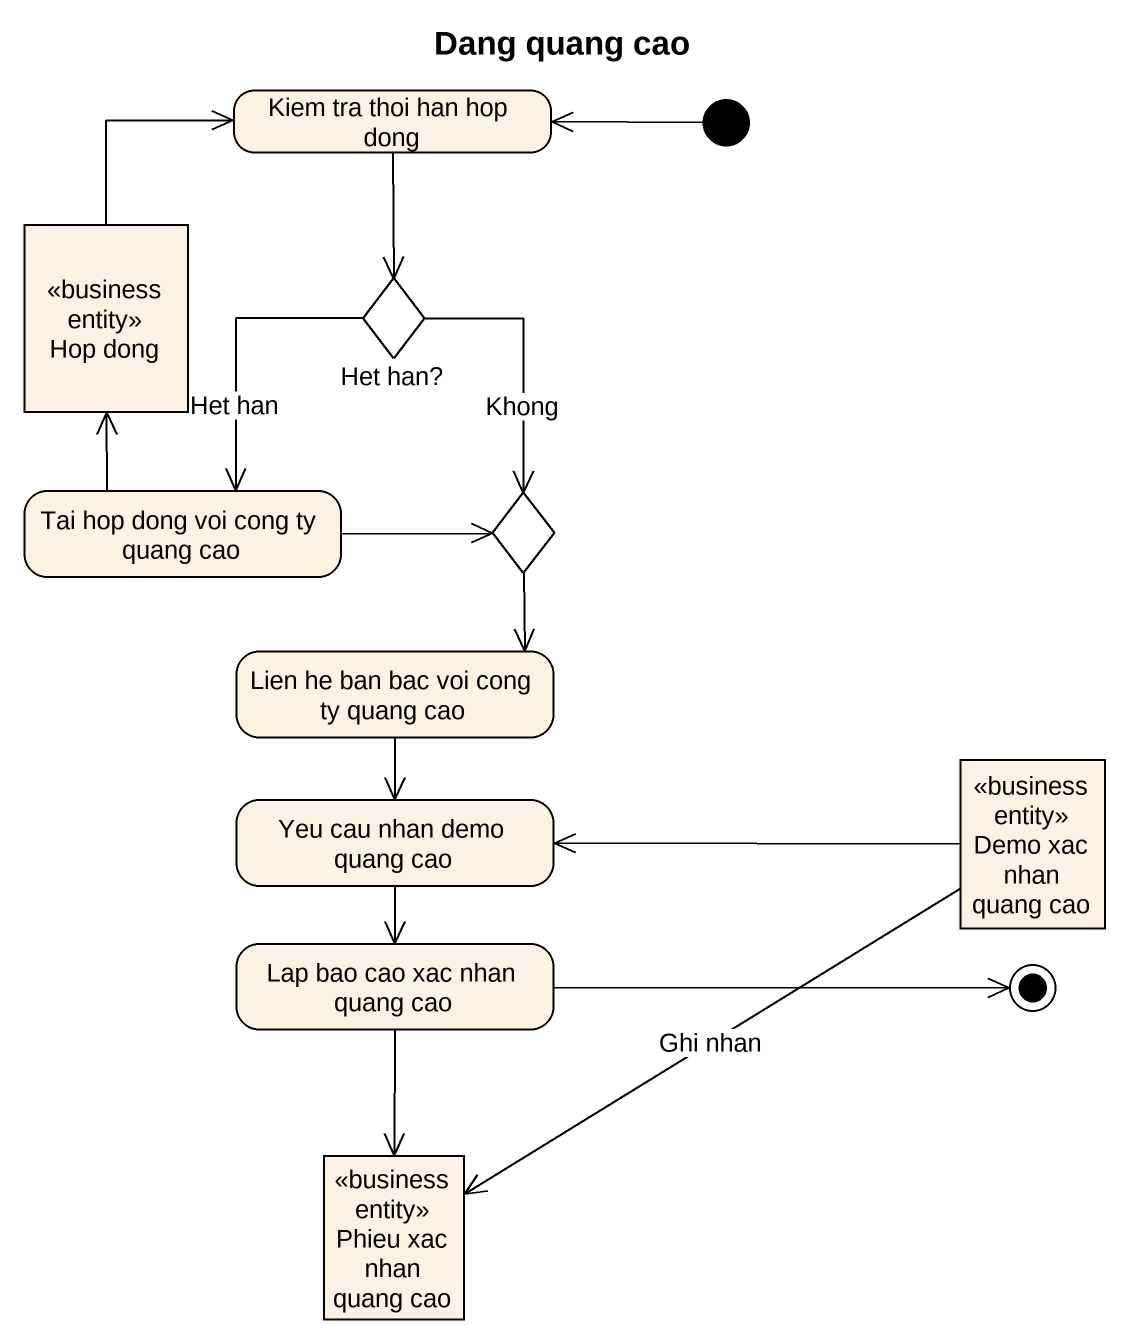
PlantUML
@startuml
title Dang quang cao
hide empty description
state "Kiem tra thoi han hop dong" as Kiem_tra_thoi_han_hop_dong
state "Hop dong" as Hop_dong <<business entity>>
state "Het han?" as Het_han <<choice>>
state "Tai hop dong voi cong ty quang cao" as Tai_hop_dong_voi_cong_ty
state choice1 <<choice>>
state "Lien he ban bac voi cong ty quang cao" as Lien_he_ban_bac_voi_cong_ty
state "Demo xac nhan quang cao" as Demo_xac_nhan_quang_cao <<business entity>>
state "Yeu cau nhan demo quang cao" as Yeu_cau_nhan_demo_quang_cao
state "Lap bao cao xac nhan quang cao" as Lap_bao_cao_xac_nhan_quang
state "Phieu xac nhan quang cao" as Phieu_xac_nhan_quang_cao <<business entity>>
[*] -left-> Kiem_tra_thoi_han_hop_dong
Kiem_tra_thoi_han_hop_dong --> Het_han
Hop_dong -up-> Kiem_tra_thoi_han_hop_dong
Het_han --> Tai_hop_dong_voi_cong_ty : Het han
Het_han --> choice1 : Khong
Tai_hop_dong_voi_cong_ty -up-> Hop_dong
Tai_hop_dong_voi_cong_ty -right-> choice1
choice1 --> Lien_he_ban_bac_voi_cong_ty
Lien_he_ban_bac_voi_cong_ty --> Yeu_cau_nhan_demo_quang_cao
Demo_xac_nhan_quang_cao -left-> Yeu_cau_nhan_demo_quang_cao
Demo_xac_nhan_quang_cao --> Phieu_xac_nhan_quang_cao : Ghi nhan
Yeu_cau_nhan_demo_quang_cao --> Lap_bao_cao_xac_nhan_quang
Lap_bao_cao_xac_nhan_quang --> Phieu_xac_nhan_quang_cao
Lap_bao_cao_xac_nhan_quang -right-> [*]
@enduml
